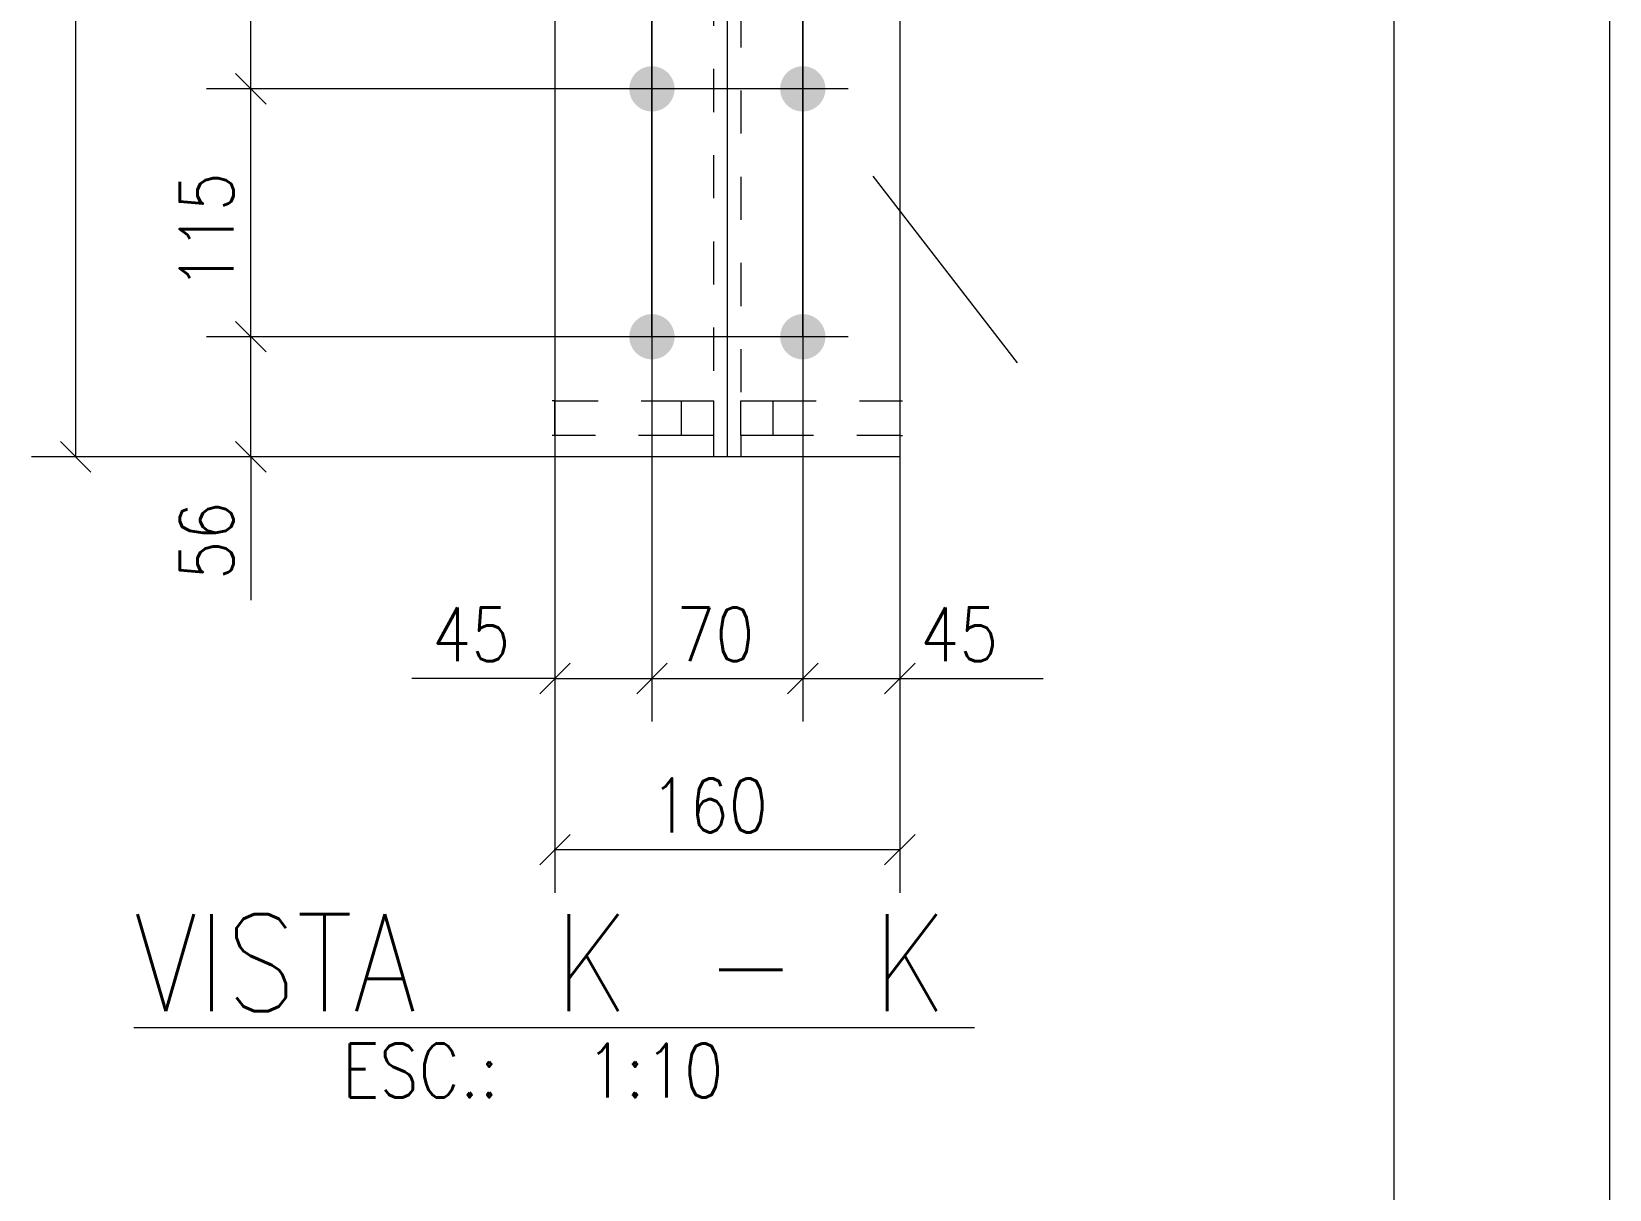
# Model space of a CAD drawing. Header units: millimetres. Extents: x 2 to 845, y 5 to 599.
# Drawn here: x 771.8 to 845, y 214.4 to 268.1 of the extents above; entities that cross this region are included whole.
import ezdxf

# ---------------------------------------------------------------- set-up
doc = ezdxf.new("R2010")
doc.units = ezdxf.units.MM
doc.linetypes.add('XKITLINE00', pattern=[0])
doc.linetypes.add('XKITLINE02', pattern=[4, 2, -2])
for name, color, linetype, lineweight in [('Cota', 4, 'Continuous', 0), ('Marca da peça', 2, 'Continuous', 0), ('Outro tipo de objeto', 7, 'Continuous', 0), ('Parafuso', 3, 'Continuous', 0), ('Peça', 2, 'Continuous', 0)]:
    doc.layers.add(name, color=color, linetype=linetype, lineweight=lineweight)
doc.styles.add('ROMANS', font='ROMANS__.TTF')

msp = doc.modelspace()

# ---------------------------------------------------------------- hatches: boundary and pattern name
at = {"layer": 'Parafuso'}
for points in [[(801.622, 265.421), (801.622, 265.395), (801.62, 265.369), (801.618, 265.343), (801.615, 265.318), (801.611, 265.292), (801.607, 265.267), (801.603, 265.241), (801.597, 265.216), (801.591, 265.191), (801.585, 265.166), (801.578, 265.142), (801.57, 265.117), (801.561, 265.093), (801.552, 265.068), (801.543, 265.044), (801.533, 265.021), (801.522, 264.997), (801.511, 264.974), (801.499, 264.951), (801.486, 264.929), (801.473, 264.906), (801.46, 264.885), (801.446, 264.863), (801.431, 264.842), (801.416, 264.821), (801.401, 264.8), (801.384, 264.78), (801.368, 264.76), (801.351, 264.741), (801.333, 264.722), (801.315, 264.704), (801.297, 264.686), (801.278, 264.668), (801.259, 264.651), (801.239, 264.635), (801.219, 264.619), (801.198, 264.603), (801.177, 264.588), (801.156, 264.573), (801.135, 264.559), (801.113, 264.546), (801.09, 264.533), (801.068, 264.52), (801.045, 264.508), (801.022, 264.497), (800.998, 264.486), (800.975, 264.476), (800.951, 264.467), (800.927, 264.458), (800.902, 264.449), (800.878, 264.442), (800.853, 264.434), (800.828, 264.428), (800.803, 264.422), (800.778, 264.416), (800.752, 264.412), (800.727, 264.408), (800.701, 264.404), (800.676, 264.401), (800.65, 264.399), (800.624, 264.398), (800.599, 264.397), (800.573, 264.396), (800.547, 264.397), (800.521, 264.398), (800.496, 264.399), (800.47, 264.401), (800.444, 264.404), (800.419, 264.408), (800.393, 264.412), (800.368, 264.416), (800.343, 264.422), (800.318, 264.428), (800.293, 264.434), (800.268, 264.442), (800.243, 264.449), (800.219, 264.458), (800.195, 264.467), (800.171, 264.476), (800.147, 264.486), (800.124, 264.497), (800.101, 264.508), (800.078, 264.52), (800.055, 264.533), (800.033, 264.546), (800.011, 264.559), (799.989, 264.573), (799.968, 264.588), (799.947, 264.603), (799.927, 264.619), (799.907, 264.635), (799.887, 264.651), (799.868, 264.668), (799.849, 264.686), (799.83, 264.704), (799.812, 264.722), (799.795, 264.741), (799.778, 264.76), (799.761, 264.78), (799.745, 264.8), (799.729, 264.821), (799.714, 264.842), (799.7, 264.863), (799.686, 264.885), (799.672, 264.906), (799.659, 264.929), (799.647, 264.951), (799.635, 264.974), (799.624, 264.997), (799.613, 265.021), (799.603, 265.044), (799.593, 265.068), (799.584, 265.093), (799.576, 265.117), (799.568, 265.142), (799.561, 265.166), (799.554, 265.191), (799.548, 265.216), (799.543, 265.241), (799.538, 265.267), (799.534, 265.292), (799.531, 265.318), (799.528, 265.343), (799.526, 265.369), (799.524, 265.395), (799.523, 265.421), (799.523, 265.446), (799.523, 265.472), (799.524, 265.498), (799.526, 265.524), (799.528, 265.549), (799.531, 265.575), (799.534, 265.6), (799.538, 265.626), (799.543, 265.651), (799.548, 265.676), (799.554, 265.701), (799.561, 265.726), (799.568, 265.751), (799.576, 265.776), (799.584, 265.8), (799.593, 265.824), (799.603, 265.848), (799.613, 265.872), (799.624, 265.895), (799.635, 265.918), (799.647, 265.941), (799.659, 265.964), (799.672, 265.986), (799.686, 266.008), (799.7, 266.03), (799.714, 266.051), (799.729, 266.072), (799.745, 266.092), (799.761, 266.112), (799.778, 266.132), (799.795, 266.151), (799.812, 266.17), (799.83, 266.189), (799.849, 266.207), (799.868, 266.224), (799.887, 266.241), (799.907, 266.258), (799.927, 266.274), (799.947, 266.29), (799.968, 266.305), (799.989, 266.319), (800.011, 266.333), (800.033, 266.347), (800.055, 266.36), (800.078, 266.372), (800.101, 266.384), (800.124, 266.395), (800.147, 266.406), (800.171, 266.416), (800.195, 266.426), (800.219, 266.435), (800.243, 266.443), (800.268, 266.451), (800.293, 266.458), (800.318, 266.465), (800.343, 266.471), (800.368, 266.476), (800.393, 266.481), (800.419, 266.485), (800.444, 266.488), (800.47, 266.491), (800.496, 266.493), (800.521, 266.495), (800.547, 266.496), (800.573, 266.496), (800.599, 266.496), (800.624, 266.495), (800.65, 266.493), (800.676, 266.491), (800.701, 266.488), (800.727, 266.485), (800.752, 266.481), (800.778, 266.476), (800.803, 266.471), (800.828, 266.465), (800.853, 266.458), (800.878, 266.451), (800.902, 266.443), (800.927, 266.435), (800.951, 266.426), (800.975, 266.416), (800.998, 266.406), (801.022, 266.395), (801.045, 266.384), (801.068, 266.372), (801.09, 266.36), (801.113, 266.347), (801.135, 266.333), (801.156, 266.319), (801.177, 266.305), (801.198, 266.29), (801.219, 266.274), (801.239, 266.258), (801.259, 266.241), (801.278, 266.224), (801.297, 266.207), (801.315, 266.189), (801.333, 266.17), (801.351, 266.151), (801.368, 266.132), (801.384, 266.112), (801.401, 266.092), (801.416, 266.072), (801.431, 266.051), (801.446, 266.03), (801.46, 266.008), (801.473, 265.986), (801.486, 265.964), (801.499, 265.941), (801.511, 265.918), (801.522, 265.895), (801.533, 265.872), (801.543, 265.848), (801.552, 265.824), (801.561, 265.8), (801.57, 265.776), (801.578, 265.751), (801.585, 265.726), (801.591, 265.701), (801.597, 265.676), (801.603, 265.651), (801.607, 265.626), (801.611, 265.6), (801.615, 265.575), (801.618, 265.549), (801.62, 265.524), (801.622, 265.498), (801.622, 265.472), (801.623, 265.446)], [(808.622, 265.421), (808.622, 265.395), (808.62, 265.369), (808.618, 265.343), (808.615, 265.318), (808.611, 265.292), (808.607, 265.267), (808.603, 265.241), (808.597, 265.216), (808.591, 265.191), (808.585, 265.166), (808.578, 265.142), (808.57, 265.117), (808.561, 265.093), (808.552, 265.068), (808.543, 265.044), (808.533, 265.021), (808.522, 264.997), (808.511, 264.974), (808.499, 264.951), (808.486, 264.929), (808.473, 264.906), (808.46, 264.885), (808.446, 264.863), (808.431, 264.842), (808.416, 264.821), (808.401, 264.8), (808.384, 264.78), (808.368, 264.76), (808.351, 264.741), (808.333, 264.722), (808.315, 264.704), (808.297, 264.686), (808.278, 264.668), (808.259, 264.651), (808.239, 264.635), (808.219, 264.619), (808.198, 264.603), (808.177, 264.588), (808.156, 264.573), (808.135, 264.559), (808.113, 264.546), (808.09, 264.533), (808.068, 264.52), (808.045, 264.508), (808.022, 264.497), (807.998, 264.486), (807.975, 264.476), (807.951, 264.467), (807.927, 264.458), (807.902, 264.449), (807.878, 264.442), (807.853, 264.434), (807.828, 264.428), (807.803, 264.422), (807.778, 264.416), (807.752, 264.412), (807.727, 264.408), (807.701, 264.404), (807.676, 264.401), (807.65, 264.399), (807.624, 264.398), (807.599, 264.397), (807.573, 264.396), (807.547, 264.397), (807.521, 264.398), (807.496, 264.399), (807.47, 264.401), (807.444, 264.404), (807.419, 264.408), (807.393, 264.412), (807.368, 264.416), (807.343, 264.422), (807.318, 264.428), (807.293, 264.434), (807.268, 264.442), (807.243, 264.449), (807.219, 264.458), (807.195, 264.467), (807.171, 264.476), (807.147, 264.486), (807.124, 264.497), (807.101, 264.508), (807.078, 264.52), (807.055, 264.533), (807.033, 264.546), (807.011, 264.559), (806.989, 264.573), (806.968, 264.588), (806.947, 264.603), (806.927, 264.619), (806.907, 264.635), (806.887, 264.651), (806.868, 264.668), (806.849, 264.686), (806.83, 264.704), (806.812, 264.722), (806.795, 264.741), (806.778, 264.76), (806.761, 264.78), (806.745, 264.8), (806.729, 264.821), (806.714, 264.842), (806.7, 264.863), (806.686, 264.885), (806.672, 264.906), (806.659, 264.929), (806.647, 264.951), (806.635, 264.974), (806.624, 264.997), (806.613, 265.021), (806.603, 265.044), (806.593, 265.068), (806.584, 265.093), (806.576, 265.117), (806.568, 265.142), (806.561, 265.166), (806.554, 265.191), (806.548, 265.216), (806.543, 265.241), (806.538, 265.267), (806.534, 265.292), (806.531, 265.318), (806.528, 265.343), (806.526, 265.369), (806.524, 265.395), (806.523, 265.421), (806.523, 265.446), (806.523, 265.472), (806.524, 265.498), (806.526, 265.524), (806.528, 265.549), (806.531, 265.575), (806.534, 265.6), (806.538, 265.626), (806.543, 265.651), (806.548, 265.676), (806.554, 265.701), (806.561, 265.726), (806.568, 265.751), (806.576, 265.776), (806.584, 265.8), (806.593, 265.824), (806.603, 265.848), (806.613, 265.872), (806.624, 265.895), (806.635, 265.918), (806.647, 265.941), (806.659, 265.964), (806.672, 265.986), (806.686, 266.008), (806.7, 266.03), (806.714, 266.051), (806.729, 266.072), (806.745, 266.092), (806.761, 266.112), (806.778, 266.132), (806.795, 266.151), (806.812, 266.17), (806.83, 266.189), (806.849, 266.207), (806.868, 266.224), (806.887, 266.241), (806.907, 266.258), (806.927, 266.274), (806.947, 266.29), (806.968, 266.305), (806.989, 266.319), (807.011, 266.333), (807.033, 266.347), (807.055, 266.36), (807.078, 266.372), (807.101, 266.384), (807.124, 266.395), (807.147, 266.406), (807.171, 266.416), (807.195, 266.426), (807.219, 266.435), (807.243, 266.443), (807.268, 266.451), (807.293, 266.458), (807.318, 266.465), (807.343, 266.471), (807.368, 266.476), (807.393, 266.481), (807.419, 266.485), (807.444, 266.488), (807.47, 266.491), (807.496, 266.493), (807.521, 266.495), (807.547, 266.496), (807.573, 266.496), (807.599, 266.496), (807.624, 266.495), (807.65, 266.493), (807.676, 266.491), (807.701, 266.488), (807.727, 266.485), (807.752, 266.481), (807.778, 266.476), (807.803, 266.471), (807.828, 266.465), (807.853, 266.458), (807.878, 266.451), (807.902, 266.443), (807.927, 266.435), (807.951, 266.426), (807.975, 266.416), (807.998, 266.406), (808.022, 266.395), (808.045, 266.384), (808.068, 266.372), (808.09, 266.36), (808.113, 266.347), (808.135, 266.333), (808.156, 266.319), (808.177, 266.305), (808.198, 266.29), (808.219, 266.274), (808.239, 266.258), (808.259, 266.241), (808.278, 266.224), (808.297, 266.207), (808.315, 266.189), (808.333, 266.17), (808.351, 266.151), (808.368, 266.132), (808.384, 266.112), (808.401, 266.092), (808.416, 266.072), (808.431, 266.051), (808.446, 266.03), (808.46, 266.008), (808.473, 265.986), (808.486, 265.964), (808.499, 265.941), (808.511, 265.918), (808.522, 265.895), (808.533, 265.872), (808.543, 265.848), (808.552, 265.824), (808.561, 265.8), (808.57, 265.776), (808.578, 265.751), (808.585, 265.726), (808.591, 265.701), (808.597, 265.676), (808.603, 265.651), (808.607, 265.626), (808.611, 265.6), (808.615, 265.575), (808.618, 265.549), (808.62, 265.524), (808.622, 265.498), (808.622, 265.472), (808.623, 265.446)], [(801.622, 253.921), (801.622, 253.895), (801.62, 253.869), (801.618, 253.843), (801.615, 253.818), (801.611, 253.792), (801.607, 253.767), (801.603, 253.741), (801.597, 253.716), (801.591, 253.691), (801.585, 253.666), (801.578, 253.642), (801.57, 253.617), (801.561, 253.593), (801.552, 253.568), (801.543, 253.544), (801.533, 253.521), (801.522, 253.497), (801.511, 253.474), (801.499, 253.451), (801.486, 253.429), (801.473, 253.406), (801.46, 253.385), (801.446, 253.363), (801.431, 253.342), (801.416, 253.321), (801.401, 253.3), (801.384, 253.28), (801.368, 253.26), (801.351, 253.241), (801.333, 253.222), (801.315, 253.204), (801.297, 253.186), (801.278, 253.168), (801.259, 253.151), (801.239, 253.135), (801.219, 253.119), (801.198, 253.103), (801.177, 253.088), (801.156, 253.073), (801.135, 253.059), (801.113, 253.046), (801.09, 253.033), (801.068, 253.02), (801.045, 253.008), (801.022, 252.997), (800.998, 252.986), (800.975, 252.976), (800.951, 252.967), (800.927, 252.958), (800.902, 252.949), (800.878, 252.942), (800.853, 252.934), (800.828, 252.928), (800.803, 252.922), (800.778, 252.916), (800.752, 252.912), (800.727, 252.908), (800.701, 252.904), (800.676, 252.901), (800.65, 252.899), (800.624, 252.898), (800.599, 252.897), (800.573, 252.896), (800.547, 252.897), (800.521, 252.898), (800.496, 252.899), (800.47, 252.901), (800.444, 252.904), (800.419, 252.908), (800.393, 252.912), (800.368, 252.916), (800.343, 252.922), (800.318, 252.928), (800.293, 252.934), (800.268, 252.942), (800.243, 252.949), (800.219, 252.958), (800.195, 252.967), (800.171, 252.976), (800.147, 252.986), (800.124, 252.997), (800.101, 253.008), (800.078, 253.02), (800.055, 253.033), (800.033, 253.046), (800.011, 253.059), (799.989, 253.073), (799.968, 253.088), (799.947, 253.103), (799.927, 253.119), (799.907, 253.135), (799.887, 253.151), (799.868, 253.168), (799.849, 253.186), (799.83, 253.204), (799.812, 253.222), (799.795, 253.241), (799.778, 253.26), (799.761, 253.28), (799.745, 253.3), (799.729, 253.321), (799.714, 253.342), (799.7, 253.363), (799.686, 253.385), (799.672, 253.406), (799.659, 253.429), (799.647, 253.451), (799.635, 253.474), (799.624, 253.497), (799.613, 253.521), (799.603, 253.544), (799.593, 253.568), (799.584, 253.593), (799.576, 253.617), (799.568, 253.642), (799.561, 253.666), (799.554, 253.691), (799.548, 253.716), (799.543, 253.741), (799.538, 253.767), (799.534, 253.792), (799.531, 253.818), (799.528, 253.843), (799.526, 253.869), (799.524, 253.895), (799.523, 253.921), (799.523, 253.946), (799.523, 253.972), (799.524, 253.998), (799.526, 254.024), (799.528, 254.049), (799.531, 254.075), (799.534, 254.1), (799.538, 254.126), (799.543, 254.151), (799.548, 254.176), (799.554, 254.201), (799.561, 254.226), (799.568, 254.251), (799.576, 254.276), (799.584, 254.3), (799.593, 254.324), (799.603, 254.348), (799.613, 254.372), (799.624, 254.395), (799.635, 254.418), (799.647, 254.441), (799.659, 254.464), (799.672, 254.486), (799.686, 254.508), (799.7, 254.53), (799.714, 254.551), (799.729, 254.572), (799.745, 254.592), (799.761, 254.612), (799.778, 254.632), (799.795, 254.651), (799.812, 254.67), (799.83, 254.689), (799.849, 254.707), (799.868, 254.724), (799.887, 254.741), (799.907, 254.758), (799.927, 254.774), (799.947, 254.79), (799.968, 254.805), (799.989, 254.819), (800.011, 254.833), (800.033, 254.847), (800.055, 254.86), (800.078, 254.872), (800.101, 254.884), (800.124, 254.895), (800.147, 254.906), (800.171, 254.916), (800.195, 254.926), (800.219, 254.935), (800.243, 254.943), (800.268, 254.951), (800.293, 254.958), (800.318, 254.965), (800.343, 254.971), (800.368, 254.976), (800.393, 254.981), (800.419, 254.985), (800.444, 254.988), (800.47, 254.991), (800.496, 254.993), (800.521, 254.995), (800.547, 254.996), (800.573, 254.996), (800.599, 254.996), (800.624, 254.995), (800.65, 254.993), (800.676, 254.991), (800.701, 254.988), (800.727, 254.985), (800.752, 254.981), (800.778, 254.976), (800.803, 254.971), (800.828, 254.965), (800.853, 254.958), (800.878, 254.951), (800.902, 254.943), (800.927, 254.935), (800.951, 254.926), (800.975, 254.916), (800.998, 254.906), (801.022, 254.895), (801.045, 254.884), (801.068, 254.872), (801.09, 254.86), (801.113, 254.847), (801.135, 254.833), (801.156, 254.819), (801.177, 254.805), (801.198, 254.79), (801.219, 254.774), (801.239, 254.758), (801.259, 254.741), (801.278, 254.724), (801.297, 254.707), (801.315, 254.689), (801.333, 254.67), (801.351, 254.651), (801.368, 254.632), (801.384, 254.612), (801.401, 254.592), (801.416, 254.572), (801.431, 254.551), (801.446, 254.53), (801.46, 254.508), (801.473, 254.486), (801.486, 254.464), (801.499, 254.441), (801.511, 254.418), (801.522, 254.395), (801.533, 254.372), (801.543, 254.348), (801.552, 254.324), (801.561, 254.3), (801.57, 254.276), (801.578, 254.251), (801.585, 254.226), (801.591, 254.201), (801.597, 254.176), (801.603, 254.151), (801.607, 254.126), (801.611, 254.1), (801.615, 254.075), (801.618, 254.049), (801.62, 254.024), (801.622, 253.998), (801.622, 253.972), (801.623, 253.946)], [(808.622, 253.921), (808.622, 253.895), (808.62, 253.869), (808.618, 253.843), (808.615, 253.818), (808.611, 253.792), (808.607, 253.767), (808.603, 253.741), (808.597, 253.716), (808.591, 253.691), (808.585, 253.666), (808.578, 253.642), (808.57, 253.617), (808.561, 253.593), (808.552, 253.568), (808.543, 253.544), (808.533, 253.521), (808.522, 253.497), (808.511, 253.474), (808.499, 253.451), (808.486, 253.429), (808.473, 253.406), (808.46, 253.385), (808.446, 253.363), (808.431, 253.342), (808.416, 253.321), (808.401, 253.3), (808.384, 253.28), (808.368, 253.26), (808.351, 253.241), (808.333, 253.222), (808.315, 253.204), (808.297, 253.186), (808.278, 253.168), (808.259, 253.151), (808.239, 253.135), (808.219, 253.119), (808.198, 253.103), (808.177, 253.088), (808.156, 253.073), (808.135, 253.059), (808.113, 253.046), (808.09, 253.033), (808.068, 253.02), (808.045, 253.008), (808.022, 252.997), (807.998, 252.986), (807.975, 252.976), (807.951, 252.967), (807.927, 252.958), (807.902, 252.949), (807.878, 252.942), (807.853, 252.934), (807.828, 252.928), (807.803, 252.922), (807.778, 252.916), (807.752, 252.912), (807.727, 252.908), (807.701, 252.904), (807.676, 252.901), (807.65, 252.899), (807.624, 252.898), (807.599, 252.897), (807.573, 252.896), (807.547, 252.897), (807.521, 252.898), (807.496, 252.899), (807.47, 252.901), (807.444, 252.904), (807.419, 252.908), (807.393, 252.912), (807.368, 252.916), (807.343, 252.922), (807.318, 252.928), (807.293, 252.934), (807.268, 252.942), (807.243, 252.949), (807.219, 252.958), (807.195, 252.967), (807.171, 252.976), (807.147, 252.986), (807.124, 252.997), (807.101, 253.008), (807.078, 253.02), (807.055, 253.033), (807.033, 253.046), (807.011, 253.059), (806.989, 253.073), (806.968, 253.088), (806.947, 253.103), (806.927, 253.119), (806.907, 253.135), (806.887, 253.151), (806.868, 253.168), (806.849, 253.186), (806.83, 253.204), (806.812, 253.222), (806.795, 253.241), (806.778, 253.26), (806.761, 253.28), (806.745, 253.3), (806.729, 253.321), (806.714, 253.342), (806.7, 253.363), (806.686, 253.385), (806.672, 253.406), (806.659, 253.429), (806.647, 253.451), (806.635, 253.474), (806.624, 253.497), (806.613, 253.521), (806.603, 253.544), (806.593, 253.568), (806.584, 253.593), (806.576, 253.617), (806.568, 253.642), (806.561, 253.666), (806.554, 253.691), (806.548, 253.716), (806.543, 253.741), (806.538, 253.767), (806.534, 253.792), (806.531, 253.818), (806.528, 253.843), (806.526, 253.869), (806.524, 253.895), (806.523, 253.921), (806.523, 253.946), (806.523, 253.972), (806.524, 253.998), (806.526, 254.024), (806.528, 254.049), (806.531, 254.075), (806.534, 254.1), (806.538, 254.126), (806.543, 254.151), (806.548, 254.176), (806.554, 254.201), (806.561, 254.226), (806.568, 254.251), (806.576, 254.276), (806.584, 254.3), (806.593, 254.324), (806.603, 254.348), (806.613, 254.372), (806.624, 254.395), (806.635, 254.418), (806.647, 254.441), (806.659, 254.464), (806.672, 254.486), (806.686, 254.508), (806.7, 254.53), (806.714, 254.551), (806.729, 254.572), (806.745, 254.592), (806.761, 254.612), (806.778, 254.632), (806.795, 254.651), (806.812, 254.67), (806.83, 254.689), (806.849, 254.707), (806.868, 254.724), (806.887, 254.741), (806.907, 254.758), (806.927, 254.774), (806.947, 254.79), (806.968, 254.805), (806.989, 254.819), (807.011, 254.833), (807.033, 254.847), (807.055, 254.86), (807.078, 254.872), (807.101, 254.884), (807.124, 254.895), (807.147, 254.906), (807.171, 254.916), (807.195, 254.926), (807.219, 254.935), (807.243, 254.943), (807.268, 254.951), (807.293, 254.958), (807.318, 254.965), (807.343, 254.971), (807.368, 254.976), (807.393, 254.981), (807.419, 254.985), (807.444, 254.988), (807.47, 254.991), (807.496, 254.993), (807.521, 254.995), (807.547, 254.996), (807.573, 254.996), (807.599, 254.996), (807.624, 254.995), (807.65, 254.993), (807.676, 254.991), (807.701, 254.988), (807.727, 254.985), (807.752, 254.981), (807.778, 254.976), (807.803, 254.971), (807.828, 254.965), (807.853, 254.958), (807.878, 254.951), (807.902, 254.943), (807.927, 254.935), (807.951, 254.926), (807.975, 254.916), (807.998, 254.906), (808.022, 254.895), (808.045, 254.884), (808.068, 254.872), (808.09, 254.86), (808.113, 254.847), (808.135, 254.833), (808.156, 254.819), (808.177, 254.805), (808.198, 254.79), (808.219, 254.774), (808.239, 254.758), (808.259, 254.741), (808.278, 254.724), (808.297, 254.707), (808.315, 254.689), (808.333, 254.67), (808.351, 254.651), (808.368, 254.632), (808.384, 254.612), (808.401, 254.592), (808.416, 254.572), (808.431, 254.551), (808.446, 254.53), (808.46, 254.508), (808.473, 254.486), (808.486, 254.464), (808.499, 254.441), (808.511, 254.418), (808.522, 254.395), (808.533, 254.372), (808.543, 254.348), (808.552, 254.324), (808.561, 254.3), (808.57, 254.276), (808.578, 254.251), (808.585, 254.226), (808.591, 254.201), (808.597, 254.176), (808.603, 254.151), (808.607, 254.126), (808.611, 254.1), (808.615, 254.075), (808.618, 254.049), (808.62, 254.024), (808.622, 253.998), (808.622, 253.972), (808.623, 253.946)]]:
    msp.add_hatch(color=7, dxfattribs=at).paths.add_polyline_path(points, flags=17)

# ---------------------------------------------------------------- linework, layer by layer
at = {"layer": 'Cota', "color": 7, "linetype": 'XKITLINE00', "lineweight": 0}
for p, q in [((800.573, 253.946), (800.573, 323.659)), ((804.073, 248.372), (804.073, 323.659)), ((804.073, 248.372), (804.073, 323.659)), ((807.573, 253.946), (807.573, 323.659)), ((773.838, 248.372), (773.838, 317.371)), ((800.573, 307.446), (800.573, 236.087)), ((800.573, 307.446), (800.573, 236.087)), ((807.573, 307.446), (807.573, 236.087)), ((807.573, 307.446), (807.573, 236.087)), ((781.962, 265.446), (781.962, 277.946)), ((781.255, 266.153), (782.669, 264.739)), ((781.255, 266.153), (782.669, 264.739)), ((807.573, 265.446), (779.912, 265.446)), ((807.573, 265.446), (779.912, 265.446)), ((781.962, 253.946), (781.962, 265.446)), ((781.255, 254.653), (782.669, 253.239)), ((781.255, 254.653), (782.669, 253.239)), ((807.573, 253.946), (779.912, 253.946)), ((807.573, 253.946), (779.912, 253.946)), ((781.962, 248.372), (781.962, 253.946)), ((773.131, 249.079), (774.545, 247.665)), ((781.255, 249.079), (782.669, 247.665)), ((796.073, 248.372), (771.788, 248.372)), ((796.073, 248.372), (779.912, 248.372)), ((781.962, 248.372), (781.962, 241.726)), ((781.962, 248.372), (781.962, 241.726)), ((796.073, 248.372), (796.073, 228.15)), ((796.073, 248.372), (796.073, 236.087)), ((812.073, 248.372), (812.073, 228.15)), ((812.073, 248.372), (812.073, 236.087)), ((796.78, 238.794), (795.366, 237.38)), ((801.28, 238.794), (799.866, 237.38)), ((801.188, 238.702), (799.866, 237.38)), ((808.28, 238.794), (806.866, 237.38)), ((808.28, 238.794), (806.866, 237.38)), ((812.78, 238.794), (811.366, 237.38)), ((796.073, 238.087), (789.427, 238.087)), ((796.073, 238.087), (789.427, 238.087)), ((796.073, 238.087), (800.573, 238.087)), ((800.573, 238.087), (807.573, 238.087)), ((807.573, 238.087), (812.073, 238.087)), ((812.073, 238.087), (818.718, 238.087)), ((812.073, 238.087), (818.718, 238.087)), ((796.78, 230.857), (795.366, 229.443)), ((812.78, 230.857), (811.366, 229.443)), ((796.073, 230.15), (812.073, 230.15))]:
    msp.add_line(p, q, dxfattribs=at)
at = {"layer": 'Cota', "color": 3}
for p in [(781.962, 265.446), (781.962, 265.446), (781.962, 253.946), (781.962, 253.946), (773.838, 248.372), (781.962, 248.372), (796.073, 238.087), (800.573, 238.087), (800.573, 238.087), (807.573, 238.087), (807.573, 238.087), (812.073, 238.087), (796.073, 230.15), (812.073, 230.15)]:
    msp.add_point(p, dxfattribs=at)
at = {"layer": 'Marca da peça', "color": 7, "linetype": 'XKITLINE00', "lineweight": 0}
msp.add_line((810.815, 261.395), (817.517, 252.732), dxfattribs=at)
at = {"layer": 'Outro tipo de objeto', "color": 7, "linetype": 'XKITLINE00', "lineweight": 0}
msp.add_line((845, 599), (845, 4.997), dxfattribs=at)
at = {"layer": 'Outro tipo de objeto', "color": 6, "linetype": 'XKITLINE00', "lineweight": 0}
msp.add_line((835, 589), (835, 14.997), dxfattribs=at)
at = {"layer": 'Outro tipo de objeto', "color": 1, "linetype": 'XKITLINE00', "lineweight": 0}
msp.add_line((776.536, 221.9), (815.547, 221.9), dxfattribs=at)
at = {"layer": 'Parafuso', "color": 7, "linetype": 'XKITLINE00', "lineweight": 0}
for p, q in [((800.573, 267.546), (800.573, 263.346)), ((807.573, 267.546), (807.573, 263.346)), ((802.673, 265.446), (798.473, 265.446)), ((809.673, 265.446), (805.473, 265.446)), ((800.573, 256.046), (800.573, 251.846)), ((807.573, 256.046), (807.573, 251.846)), ((802.673, 253.946), (798.473, 253.946)), ((809.673, 253.946), (805.473, 253.946))]:
    msp.add_line(p, q, dxfattribs=at)
at = {"layer": 'Peça', "color": 4, "linetype": 'XKITLINE00', "lineweight": 0}
for p, q in [((796.073, 317.371), (796.073, 248.372)), ((812.073, 317.371), (812.073, 248.372)), ((796.073, 250.971), (795.939, 250.971)), ((812.073, 250.971), (812.206, 250.971)), ((796.073, 249.371), (795.939, 249.371)), ((812.073, 249.371), (812.206, 249.371)), ((812.073, 248.372), (796.073, 248.372))]:
    msp.add_line(p, q, dxfattribs=at)
at = {"layer": 'Peça', "color": 7, "linetype": 'XKITLINE02', "lineweight": 0}
for p, q in [((803.448, 248.372), (803.448, 317.371)), ((804.698, 317.371), (804.698, 248.372)), ((796.073, 250.971), (801.948, 250.971)), ((796.073, 249.371), (796.073, 250.971)), ((801.948, 250.971), (803.448, 250.971)), ((801.948, 249.371), (801.948, 250.971)), ((803.448, 249.371), (803.448, 250.971)), ((804.698, 249.371), (804.698, 250.971)), ((804.698, 250.971), (806.198, 250.971)), ((806.198, 250.971), (812.073, 250.971)), ((806.198, 249.371), (806.198, 250.971)), ((812.073, 250.971), (812.073, 249.371)), ((801.948, 249.371), (796.073, 249.371)), ((803.448, 249.371), (801.948, 249.371)), ((806.198, 249.371), (804.698, 249.371)), ((812.073, 249.371), (806.198, 249.371)), ((804.698, 248.372), (803.448, 248.372)), ((803.448, 248.372), (803.448, 248.372))]:
    msp.add_line(p, q, dxfattribs=at)

# ---------------------------------------------------------------- texts
at = {"layer": 'Cota', "color": 3, "style": 'ROMANS', "width": 0.85}
for s, p in [('115', (781.162, 256.118)), ('56', (781.162, 242.664))]:
    msp.add_text(s, height=2.5, rotation=90.00021, dxfattribs=at).set_placement(p)
for s, p in [('45', (790.365, 238.887)), ('70', (801.688, 238.887)), ('45', (813.01, 238.887)), ('160', (800.495, 230.95))]:
    msp.add_text(s, height=2.5, dxfattribs=at).set_placement(p)
at = {"layer": 'Outro tipo de objeto', "color": 1, "style": 'ROMANS', "width": 0.85}
for s, p in [('VISTA', (776.536, 222.65)), ('K', (796.063, 222.65)), ('K', (810.831, 222.65)), ('-', (803.029, 222.65))]:
    msp.add_text(s, height=4.5, dxfattribs=at).set_placement(p)
at = {"layer": 'Outro tipo de objeto', "color": 3, "style": 'ROMANS', "width": 0.85}
for s, p in [('ESC.:', (786.195, 218.65)), ('1:10', (797.512, 218.65))]:
    msp.add_text(s, height=2.5, dxfattribs=at).set_placement(p)

doc.saveas('drawing.dxf')
